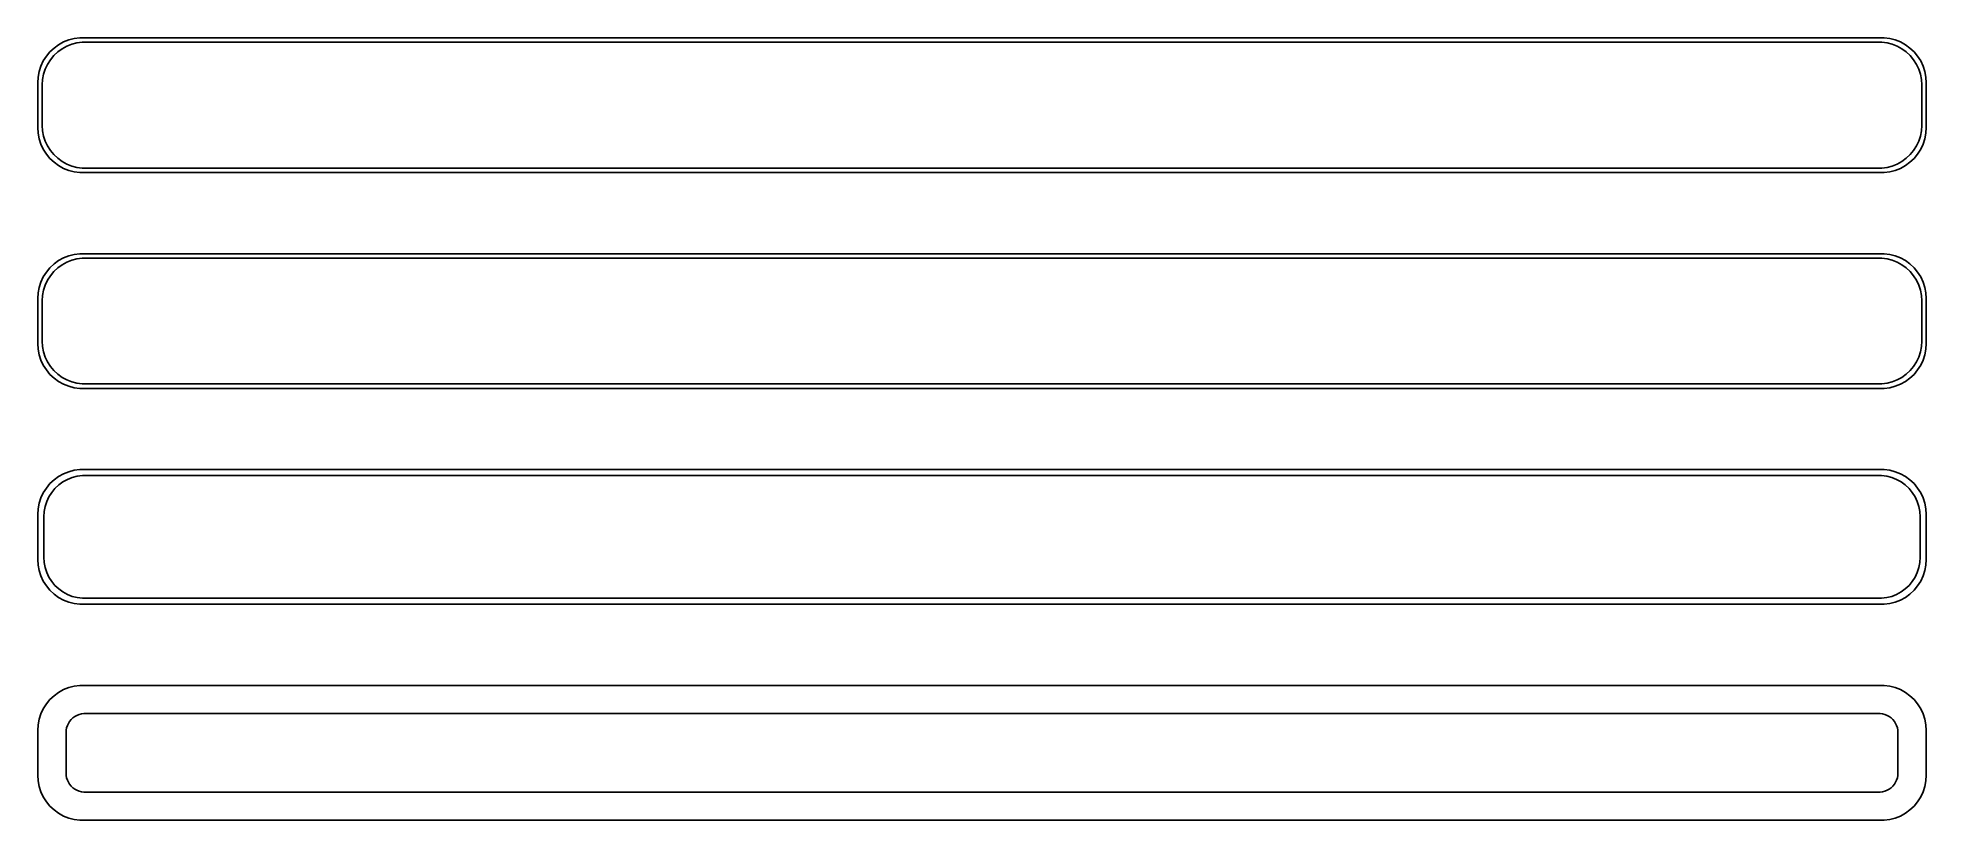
# Model space of a CAD drawing. Header units: metres. Extents: x -105 to 105, y 89 to 175.
import ezdxf

# ---------------------------------------------------------------- set-up
doc = ezdxf.new("R2010")
doc.units = ezdxf.units.M

msp = doc.modelspace()

# ---------------------------------------------------------------- linework, layer by layer
for p, q in [((-103.187, 174.353), (-103.645, 173.923)), ((-102.679, 174.722), (-103.187, 174.353)), ((-102.129, 175.024), (-102.679, 174.722)), ((-102.295, 174.261), (-101.772, 174.548)), ((-101.545, 175.255), (-102.129, 175.024)), ((-101.772, 174.548), (-101.218, 174.768)), ((-100.937, 175.411), (-101.545, 175.255)), ((-101.218, 174.768), (-100.64, 174.916)), ((-100.314, 175.49), (-100.937, 175.411)), ((-100.64, 174.916), (-100.048, 174.991)), ((100.314, 175.49), (-100.314, 175.49)), ((-100.048, 174.991), (100.048, 174.991)), ((100.048, 174.991), (100.64, 174.916)), ((100.937, 175.411), (100.314, 175.49)), ((100.64, 174.916), (101.218, 174.768)), ((101.545, 175.255), (100.937, 175.411)), ((101.218, 174.768), (101.772, 174.548)), ((102.129, 175.024), (101.545, 175.255)), ((101.772, 174.548), (102.295, 174.261)), ((102.679, 174.722), (102.129, 175.024)), ((103.187, 174.353), (102.679, 174.722)), ((103.645, 173.923), (103.187, 174.353)), ((-104.649, 172.341), (-104.843, 171.743)), ((-104.382, 172.909), (-104.649, 172.341)), ((-104.045, 173.439), (-104.382, 172.909)), ((-104.166, 171.999), (-103.912, 172.538)), ((-103.645, 173.923), (-104.045, 173.439)), ((-103.912, 172.538), (-103.593, 173.042)), ((-103.593, 173.042), (-103.213, 173.502)), ((-103.213, 173.502), (-102.778, 173.91)), ((-102.778, 173.91), (-102.295, 174.261)), ((102.295, 174.261), (102.778, 173.91)), ((102.778, 173.91), (103.213, 173.502)), ((103.213, 173.502), (103.593, 173.042)), ((103.593, 173.042), (103.912, 172.538)), ((104.045, 173.439), (103.645, 173.923)), ((103.912, 172.538), (104.166, 171.999)), ((104.382, 172.909), (104.045, 173.439)), ((104.649, 172.341), (104.382, 172.909)), ((104.843, 171.743), (104.649, 172.341)), ((-104.961, 171.127), (-105, 170.5)), ((-105, 170.5), (-105, 165.5)), ((-104.843, 171.743), (-104.961, 171.127)), ((-104.5, 170.25), (-104.463, 170.845)), ((-104.5, 165.75), (-104.5, 170.25)), ((-104.463, 170.845), (-104.351, 171.431)), ((-104.351, 171.431), (-104.166, 171.999)), ((104.166, 171.999), (104.351, 171.431)), ((104.351, 171.431), (104.463, 170.845)), ((104.463, 170.845), (104.5, 170.25)), ((104.5, 170.25), (104.5, 165.75)), ((104.961, 171.127), (104.843, 171.743)), ((105, 170.5), (104.961, 171.127)), ((105, 165.5), (105, 170.5)), ((-105, 165.5), (-104.961, 164.873)), ((-104.961, 164.873), (-104.843, 164.257)), ((-104.843, 164.257), (-104.649, 163.659)), ((-104.463, 165.155), (-104.5, 165.75)), ((-104.351, 164.569), (-104.463, 165.155)), ((-104.166, 164.001), (-104.351, 164.569)), ((-103.912, 163.462), (-104.166, 164.001)), ((104.166, 164.001), (103.912, 163.462)), ((104.351, 164.569), (104.166, 164.001)), ((104.463, 165.155), (104.351, 164.569)), ((104.5, 165.75), (104.463, 165.155)), ((104.649, 163.659), (104.843, 164.257)), ((104.843, 164.257), (104.961, 164.873)), ((104.961, 164.873), (105, 165.5)), ((-104.649, 163.659), (-104.382, 163.091)), ((-104.382, 163.091), (-104.045, 162.561)), ((-104.045, 162.561), (-103.645, 162.077)), ((-103.593, 162.958), (-103.912, 163.462)), ((-103.645, 162.077), (-103.187, 161.647)), ((-103.213, 162.498), (-103.593, 162.958)), ((-102.778, 162.09), (-103.213, 162.498)), ((-102.295, 161.739), (-102.778, 162.09)), ((-101.772, 161.452), (-102.295, 161.739)), ((102.295, 161.739), (101.772, 161.452)), ((102.778, 162.09), (102.295, 161.739)), ((103.213, 162.498), (102.778, 162.09)), ((103.187, 161.647), (103.645, 162.077)), ((103.593, 162.958), (103.213, 162.498)), ((103.912, 163.462), (103.593, 162.958)), ((103.645, 162.077), (104.045, 162.561)), ((104.045, 162.561), (104.382, 163.091)), ((104.382, 163.091), (104.649, 163.659)), ((-103.187, 161.647), (-102.679, 161.278)), ((-102.679, 161.278), (-102.129, 160.976)), ((-102.129, 160.976), (-101.545, 160.745)), ((-101.218, 161.232), (-101.772, 161.452)), ((-101.545, 160.745), (-100.937, 160.589)), ((-100.64, 161.084), (-101.218, 161.232)), ((-100.937, 160.589), (-100.314, 160.51)), ((-100.048, 161.009), (-100.64, 161.084)), ((-100.314, 160.51), (100.314, 160.51)), ((100.048, 161.009), (-100.048, 161.009)), ((100.64, 161.084), (100.048, 161.009)), ((100.314, 160.51), (100.937, 160.589)), ((101.218, 161.232), (100.64, 161.084)), ((100.937, 160.589), (101.545, 160.745)), ((101.772, 161.452), (101.218, 161.232)), ((101.545, 160.745), (102.129, 160.976)), ((102.129, 160.976), (102.679, 161.278)), ((102.679, 161.278), (103.187, 161.647)), ((-101.545, 151.255), (-102.129, 151.024)), ((-100.937, 151.411), (-101.545, 151.255)), ((-100.314, 151.49), (-100.937, 151.411)), ((100.314, 151.49), (-100.314, 151.49)), ((100.937, 151.411), (100.314, 151.49)), ((101.545, 151.255), (100.937, 151.411)), ((102.129, 151.024), (101.545, 151.255)), ((-104.045, 149.439), (-104.382, 148.909)), ((-103.645, 149.923), (-104.045, 149.439)), ((-103.187, 150.353), (-103.645, 149.923)), ((-103.593, 149.042), (-103.213, 149.502)), ((-103.213, 149.502), (-102.778, 149.91)), ((-102.679, 150.722), (-103.187, 150.353)), ((-102.778, 149.91), (-102.295, 150.261)), ((-102.129, 151.024), (-102.679, 150.722)), ((-102.295, 150.261), (-101.772, 150.548)), ((-101.772, 150.548), (-101.218, 150.768)), ((-101.218, 150.768), (-100.64, 150.916)), ((-100.64, 150.916), (-100.048, 150.991)), ((-100.048, 150.991), (100.048, 150.991)), ((100.048, 150.991), (100.64, 150.916)), ((100.64, 150.916), (101.218, 150.768)), ((101.218, 150.768), (101.772, 150.548)), ((101.772, 150.548), (102.295, 150.261)), ((102.679, 150.722), (102.129, 151.024)), ((102.295, 150.261), (102.778, 149.91)), ((103.187, 150.353), (102.679, 150.722)), ((102.778, 149.91), (103.213, 149.502)), ((103.645, 149.923), (103.187, 150.353)), ((103.213, 149.502), (103.593, 149.042)), ((104.045, 149.439), (103.645, 149.923)), ((104.382, 148.909), (104.045, 149.439)), ((-104.961, 147.127), (-105, 146.5)), ((-104.843, 147.743), (-104.961, 147.127)), ((-104.649, 148.341), (-104.843, 147.743)), ((-104.382, 148.909), (-104.649, 148.341)), ((-104.463, 146.845), (-104.351, 147.431)), ((-104.351, 147.431), (-104.166, 147.999)), ((-104.166, 147.999), (-103.912, 148.538)), ((-103.912, 148.538), (-103.593, 149.042)), ((103.593, 149.042), (103.912, 148.538)), ((103.912, 148.538), (104.166, 147.999)), ((104.166, 147.999), (104.351, 147.431)), ((104.351, 147.431), (104.463, 146.845)), ((104.649, 148.341), (104.382, 148.909)), ((104.843, 147.743), (104.649, 148.341)), ((104.961, 147.127), (104.843, 147.743)), ((105, 146.5), (104.961, 147.127)), ((-105, 146.5), (-105, 141.5)), ((-104.5, 146.25), (-104.463, 146.845)), ((-104.5, 141.75), (-104.5, 146.25)), ((104.463, 146.845), (104.5, 146.25)), ((104.5, 146.25), (104.5, 141.75)), ((105, 141.5), (105, 146.5)), ((-105, 141.5), (-104.961, 140.873)), ((-104.961, 140.873), (-104.843, 140.257)), ((-104.463, 141.155), (-104.5, 141.75)), ((-104.351, 140.569), (-104.463, 141.155)), ((104.463, 141.155), (104.351, 140.569)), ((104.5, 141.75), (104.463, 141.155)), ((104.843, 140.257), (104.961, 140.873)), ((104.961, 140.873), (105, 141.5)), ((-104.843, 140.257), (-104.649, 139.659)), ((-104.649, 139.659), (-104.382, 139.091)), ((-104.382, 139.091), (-104.045, 138.561)), ((-104.166, 140.001), (-104.351, 140.569)), ((-103.912, 139.462), (-104.166, 140.001)), ((-103.593, 138.958), (-103.912, 139.462)), ((-103.213, 138.498), (-103.593, 138.958)), ((103.593, 138.958), (103.213, 138.498)), ((103.912, 139.462), (103.593, 138.958)), ((104.166, 140.001), (103.912, 139.462)), ((104.045, 138.561), (104.382, 139.091)), ((104.351, 140.569), (104.166, 140.001)), ((104.382, 139.091), (104.649, 139.659)), ((104.649, 139.659), (104.843, 140.257)), ((-104.045, 138.561), (-103.645, 138.077)), ((-103.645, 138.077), (-103.187, 137.647)), ((-102.778, 138.09), (-103.213, 138.498)), ((-103.187, 137.647), (-102.679, 137.278)), ((-102.295, 137.739), (-102.778, 138.09)), ((-102.679, 137.278), (-102.129, 136.976)), ((-101.772, 137.452), (-102.295, 137.739)), ((-102.129, 136.976), (-101.545, 136.745)), ((-101.218, 137.232), (-101.772, 137.452)), ((-101.545, 136.745), (-100.937, 136.589)), ((-100.64, 137.084), (-101.218, 137.232)), ((-100.937, 136.589), (-100.314, 136.51)), ((-100.048, 137.009), (-100.64, 137.084)), ((-100.314, 136.51), (100.314, 136.51)), ((100.048, 137.009), (-100.048, 137.009)), ((100.64, 137.084), (100.048, 137.009)), ((100.314, 136.51), (100.937, 136.589)), ((101.218, 137.232), (100.64, 137.084)), ((100.937, 136.589), (101.545, 136.745)), ((101.772, 137.452), (101.218, 137.232)), ((101.545, 136.745), (102.129, 136.976)), ((102.295, 137.739), (101.772, 137.452)), ((102.129, 136.976), (102.679, 137.278)), ((102.778, 138.09), (102.295, 137.739)), ((102.679, 137.278), (103.187, 137.647)), ((103.213, 138.498), (102.778, 138.09)), ((103.187, 137.647), (103.645, 138.077)), ((103.645, 138.077), (104.045, 138.561)), ((-103.187, 126.353), (-103.645, 125.923)), ((-102.679, 126.722), (-103.187, 126.353)), ((-102.129, 127.024), (-102.679, 126.722)), ((-102.668, 125.778), (-102.203, 126.116)), ((-102.203, 126.116), (-101.699, 126.393)), ((-101.545, 127.255), (-102.129, 127.024)), ((-101.699, 126.393), (-101.165, 126.604)), ((-100.937, 127.411), (-101.545, 127.255)), ((-101.165, 126.604), (-100.608, 126.747)), ((-100.314, 127.49), (-100.937, 127.411)), ((-100.608, 126.747), (-100.037, 126.819)), ((100.314, 127.49), (-100.314, 127.49)), ((-100.037, 126.819), (100.037, 126.819)), ((100.037, 126.819), (100.608, 126.747)), ((100.937, 127.411), (100.314, 127.49)), ((100.608, 126.747), (101.165, 126.604)), ((101.545, 127.255), (100.937, 127.411)), ((101.165, 126.604), (101.699, 126.393)), ((102.129, 127.024), (101.545, 127.255)), ((101.699, 126.393), (102.203, 126.116)), ((102.679, 126.722), (102.129, 127.024)), ((102.203, 126.116), (102.668, 125.778)), ((103.187, 126.353), (102.679, 126.722)), ((103.645, 125.923), (103.187, 126.353)), ((-104.649, 124.341), (-104.843, 123.743)), ((-104.382, 124.909), (-104.649, 124.341)), ((-104.045, 125.439), (-104.382, 124.909)), ((-104.185, 123.389), (-104.007, 123.935)), ((-103.645, 125.923), (-104.045, 125.439)), ((-104.007, 123.935), (-103.762, 124.456)), ((-103.762, 124.456), (-103.454, 124.941)), ((-103.454, 124.941), (-103.088, 125.384)), ((-103.088, 125.384), (-102.668, 125.778)), ((102.668, 125.778), (103.088, 125.384)), ((103.088, 125.384), (103.454, 124.941)), ((103.454, 124.941), (103.762, 124.456)), ((104.045, 125.439), (103.645, 125.923)), ((103.762, 124.456), (104.007, 123.935)), ((104.007, 123.935), (104.185, 123.389)), ((104.382, 124.909), (104.045, 125.439)), ((104.649, 124.341), (104.382, 124.909)), ((104.843, 123.743), (104.649, 124.341)), ((-104.961, 123.127), (-105, 122.5)), ((-105, 122.5), (-105, 117.5)), ((-104.843, 123.743), (-104.961, 123.127)), ((-104.328, 122.25), (-104.292, 122.824)), ((-104.328, 117.75), (-104.328, 122.25)), ((-104.292, 122.824), (-104.185, 123.389)), ((104.185, 123.389), (104.292, 122.824)), ((104.292, 122.824), (104.328, 122.25)), ((104.328, 122.25), (104.328, 117.75)), ((104.961, 123.127), (104.843, 123.743)), ((105, 122.5), (104.961, 123.127)), ((105, 117.5), (105, 122.5)), ((-104.292, 117.176), (-104.328, 117.75)), ((104.328, 117.75), (104.292, 117.176)), ((-105, 117.5), (-104.961, 116.873)), ((-104.961, 116.873), (-104.843, 116.257)), ((-104.843, 116.257), (-104.649, 115.659)), ((-104.649, 115.659), (-104.382, 115.091)), ((-104.185, 116.611), (-104.292, 117.176)), ((-104.007, 116.065), (-104.185, 116.611)), ((-103.762, 115.544), (-104.007, 116.065)), ((-103.454, 115.059), (-103.762, 115.544)), ((103.762, 115.544), (103.454, 115.059)), ((104.007, 116.065), (103.762, 115.544)), ((104.185, 116.611), (104.007, 116.065)), ((104.292, 117.176), (104.185, 116.611)), ((104.382, 115.091), (104.649, 115.659)), ((104.649, 115.659), (104.843, 116.257)), ((104.843, 116.257), (104.961, 116.873)), ((104.961, 116.873), (105, 117.5)), ((-104.382, 115.091), (-104.045, 114.561)), ((-104.045, 114.561), (-103.645, 114.077)), ((-103.645, 114.077), (-103.187, 113.647)), ((-103.088, 114.616), (-103.454, 115.059)), ((-103.187, 113.647), (-102.679, 113.278)), ((-102.668, 114.222), (-103.088, 114.616)), ((-102.203, 113.884), (-102.668, 114.222)), ((-101.699, 113.607), (-102.203, 113.884)), ((-101.165, 113.396), (-101.699, 113.607)), ((101.699, 113.607), (101.165, 113.396)), ((102.203, 113.884), (101.699, 113.607)), ((102.668, 114.222), (102.203, 113.884)), ((103.088, 114.616), (102.668, 114.222)), ((102.679, 113.278), (103.187, 113.647)), ((103.454, 115.059), (103.088, 114.616)), ((103.187, 113.647), (103.645, 114.077)), ((103.645, 114.077), (104.045, 114.561)), ((104.045, 114.561), (104.382, 115.091)), ((-102.679, 113.278), (-102.129, 112.976)), ((-102.129, 112.976), (-101.545, 112.745)), ((-101.545, 112.745), (-100.937, 112.589)), ((-100.608, 113.253), (-101.165, 113.396)), ((-100.937, 112.589), (-100.314, 112.51)), ((-100.037, 113.181), (-100.608, 113.253)), ((-100.314, 112.51), (100.314, 112.51)), ((100.037, 113.181), (-100.037, 113.181)), ((100.608, 113.253), (100.037, 113.181)), ((100.314, 112.51), (100.937, 112.589)), ((101.165, 113.396), (100.608, 113.253)), ((100.937, 112.589), (101.545, 112.745)), ((101.545, 112.745), (102.129, 112.976)), ((102.129, 112.976), (102.679, 113.278)), ((-102.129, 103.024), (-102.679, 102.722)), ((-101.545, 103.255), (-102.129, 103.024)), ((-100.937, 103.411), (-101.545, 103.255)), ((-100.314, 103.49), (-100.937, 103.411)), ((100.314, 103.49), (-100.314, 103.49)), ((100.937, 103.411), (100.314, 103.49)), ((101.545, 103.255), (100.937, 103.411)), ((102.129, 103.024), (101.545, 103.255)), ((102.679, 102.722), (102.129, 103.024)), ((-104.382, 100.909), (-104.649, 100.341)), ((-104.045, 101.439), (-104.382, 100.909)), ((-103.645, 101.923), (-104.045, 101.439)), ((-103.187, 102.353), (-103.645, 101.923)), ((-102.679, 102.722), (-103.187, 102.353)), ((103.187, 102.353), (102.679, 102.722)), ((103.645, 101.923), (103.187, 102.353)), ((104.045, 101.439), (103.645, 101.923)), ((104.382, 100.909), (104.045, 101.439)), ((104.649, 100.341), (104.382, 100.909)), ((-104.961, 99.1267), (-105, 98.5)), ((-104.843, 99.7434), (-104.961, 99.1267)), ((-104.649, 100.341), (-104.843, 99.7434)), ((-101.843, 98.5144), (-101.793, 98.7746)), ((-101.793, 98.7746), (-101.711, 99.0266)), ((-101.711, 99.0266), (-101.599, 99.2663)), ((-101.599, 99.2663), (-101.457, 99.49)), ((-101.457, 99.49), (-101.288, 99.6941)), ((-101.288, 99.6941), (-101.095, 99.8755)), ((-101.095, 99.8755), (-100.88, 100.031)), ((-100.88, 100.031), (-100.648, 100.159)), ((-100.648, 100.159), (-100.402, 100.256)), ((-100.402, 100.256), (-100.145, 100.322)), ((-100.145, 100.322), (-99.8825, 100.355)), ((-99.8825, 100.355), (99.8825, 100.355)), ((99.8825, 100.355), (100.145, 100.322)), ((100.145, 100.322), (100.402, 100.256)), ((100.402, 100.256), (100.648, 100.159)), ((100.648, 100.159), (100.88, 100.031)), ((100.88, 100.031), (101.095, 99.8755)), ((101.095, 99.8755), (101.288, 99.6941)), ((101.288, 99.6941), (101.457, 99.49)), ((101.457, 99.49), (101.599, 99.2663)), ((101.599, 99.2663), (101.711, 99.0266)), ((101.711, 99.0266), (101.793, 98.7746)), ((101.793, 98.7746), (101.843, 98.5144)), ((104.843, 99.7434), (104.649, 100.341)), ((104.961, 99.1267), (104.843, 99.7434)), ((105, 98.5), (104.961, 99.1267)), ((-105, 98.5), (-105, 93.5)), ((-101.86, 98.25), (-101.843, 98.5144)), ((-101.86, 93.75), (-101.86, 98.25)), ((101.843, 98.5144), (101.86, 98.25)), ((101.86, 98.25), (101.86, 93.75)), ((105, 93.5), (105, 98.5)), ((-105, 93.5), (-104.961, 92.8733)), ((-104.961, 92.8733), (-104.843, 92.2566)), ((-101.843, 93.4856), (-101.86, 93.75)), ((-101.793, 93.2254), (-101.843, 93.4856)), ((-101.711, 92.9734), (-101.793, 93.2254)), ((-101.599, 92.7337), (-101.711, 92.9734)), ((-101.457, 92.51), (-101.599, 92.7337)), ((-101.288, 92.3059), (-101.457, 92.51)), ((101.457, 92.51), (101.288, 92.3059)), ((101.599, 92.7337), (101.457, 92.51)), ((101.711, 92.9734), (101.599, 92.7337)), ((101.793, 93.2254), (101.711, 92.9734)), ((101.843, 93.4856), (101.793, 93.2254)), ((101.86, 93.75), (101.843, 93.4856)), ((104.843, 92.2566), (104.961, 92.8733)), ((104.961, 92.8733), (105, 93.5)), ((-104.843, 92.2566), (-104.649, 91.6594)), ((-104.649, 91.6594), (-104.382, 91.0912)), ((-104.382, 91.0912), (-104.045, 90.5611)), ((-104.045, 90.5611), (-103.645, 90.0773)), ((-101.095, 92.1245), (-101.288, 92.3059)), ((-100.88, 91.9688), (-101.095, 92.1245)), ((-100.648, 91.8412), (-100.88, 91.9688)), ((-100.402, 91.7436), (-100.648, 91.8412)), ((-100.145, 91.6777), (-100.402, 91.7436)), ((-99.8825, 91.6445), (-100.145, 91.6777)), ((99.8825, 91.6445), (-99.8825, 91.6445)), ((100.145, 91.6777), (99.8825, 91.6445)), ((100.402, 91.7436), (100.145, 91.6777)), ((100.648, 91.8412), (100.402, 91.7436)), ((100.88, 91.9688), (100.648, 91.8412)), ((101.095, 92.1245), (100.88, 91.9688)), ((101.288, 92.3059), (101.095, 92.1245)), ((103.645, 90.0773), (104.045, 90.5611)), ((104.045, 90.5611), (104.382, 91.0912)), ((104.382, 91.0912), (104.649, 91.6594)), ((104.649, 91.6594), (104.843, 92.2566)), ((-103.645, 90.0773), (-103.187, 89.6474)), ((-103.187, 89.6474), (-102.679, 89.2784)), ((-102.679, 89.2784), (-102.129, 88.9759)), ((-102.129, 88.9759), (-101.545, 88.7447)), ((-101.545, 88.7447), (-100.937, 88.5886)), ((-100.937, 88.5886), (-100.314, 88.5099)), ((-100.314, 88.5099), (100.314, 88.5099)), ((100.314, 88.5099), (100.937, 88.5886)), ((100.937, 88.5886), (101.545, 88.7447)), ((101.545, 88.7447), (102.129, 88.9759)), ((102.129, 88.9759), (102.679, 89.2784)), ((102.679, 89.2784), (103.187, 89.6474)), ((103.187, 89.6474), (103.645, 90.0773))]:
    msp.add_line(p, q)

doc.saveas('drawing.dxf')
